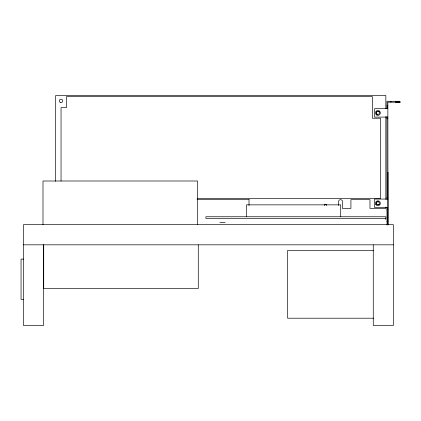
<?xml version="1.0" encoding="UTF-8"?>
<svg xmlns="http://www.w3.org/2000/svg" width="421" height="421" viewBox="0 0 421 421"><rect width="100%" height="100%" fill="white"/><g stroke="black" fill="none" stroke-linecap="round" stroke-linejoin="round"><path stroke-width="0.63" d="M395.919 102.187L399.829 102.729L399.95 101.85M399.829 102.729L399.95 101.277L386.946 101.277L386.946 108.681M399.95 102.187L387.852 102.187L387.957 224.977M386.946 105.282L387.852 105.282M386.946 107.013L387.852 107.013M387.852 108.681L374.553 108.681L374.553 117.096L387.852 117.096M386.946 118.764L387.852 118.764M386.946 197.391L387.852 197.391M197.186 198.607L380.468 198.607L380.468 118.233L372.406 118.233L372.406 96.593L66.46 96.593L66.46 107.65L61.045 107.65L61.045 181.056M387.852 199.059L374.553 199.059L374.553 207.469L387.852 207.469M197.06 199.665L249.169 199.665M386.946 209.137L387.852 209.137M386.946 217.147L387.852 217.147M385.789 218.42L205.885 218.42L205.885 216.757L385.789 216.757L385.789 219.504M386.946 221.509L387.852 221.509M219.878 222.672L225.172 222.672M23.434 244.827L393.425 244.827M373.701 250.479L287.596 250.479L287.596 318.208L373.701 318.208M23.608 259.104L21.05 259.104L21.05 299.42L23.608 299.42M395.919 101.277L398.798 101.687M387.046 225.03L386.946 207.306M395.566 101.277L395.566 102.187M390.893 101.277L390.893 102.187M388.02 172.194L388.02 224.525M386.946 116.675L386.946 199.428M385.841 108.655L385.841 95.535L55.667 95.535L55.667 181.33M385.841 116.533L385.841 199.212M385.841 207.085L385.841 208.395L369.97 208.395L369.97 199.665L350.919 199.665L350.919 208.395L342.457 208.395L342.457 201.596A1.931 1.931 0 0 0 340.526 199.665A1.931 1.931 0 0 0 338.595 201.596L338.595 205.49M373.264 244.827L373.264 325.465L393.425 325.465L393.425 224.682L23.434 224.682L23.434 325.465L43.595 325.465L43.595 244.827M340.71 216.757L340.71 204.853L246.522 204.853L246.522 216.757M326.37 205.553L326.37 204.269L324.359 204.269L324.359 205.553M249.011 199.665L249.011 205.501M198.275 244.827L198.275 288.506L43.716 288.506L43.716 244.827M197.549 224.682L197.549 181.004L42.989 181.004L42.989 224.682M377.063 114.344A1.684 1.684 0 0 1 377.063 111.433M378.747 111.433A1.684 1.684 0 0 1 379.363 112.049M379.363 204.106A1.684 1.684 0 0 1 378.747 204.722M377.063 204.722A1.684 1.684 0 0 1 377.063 201.806M377.905 201.58A1.684 1.684 0 0 1 378.747 201.806M60.203 102.303A1.684 1.684 0 0 0 62.724 100.845A1.684 1.684 0 0 0 60.203 99.388A1.684 1.684 0 0 0 60.203 102.303M376.6 204.017A1.505 1.505 0 0 0 379.21 204.017A1.505 1.505 0 0 0 377.905 201.759A1.505 1.505 0 0 0 376.6 204.017M375.785 204.485A2.447 2.447 0 0 0 380.026 204.485A2.447 2.447 0 0 0 377.905 200.817A2.447 2.447 0 0 0 375.785 204.485M376.684 115.007A2.447 2.447 0 0 0 380.352 112.886A2.447 2.447 0 0 0 376.684 110.77A2.447 2.447 0 0 0 376.684 115.007M377.153 114.191A1.505 1.505 0 0 0 379.41 112.886A1.505 1.505 0 0 0 377.153 111.586A1.505 1.505 0 0 0 377.153 114.191"/></g></svg>
